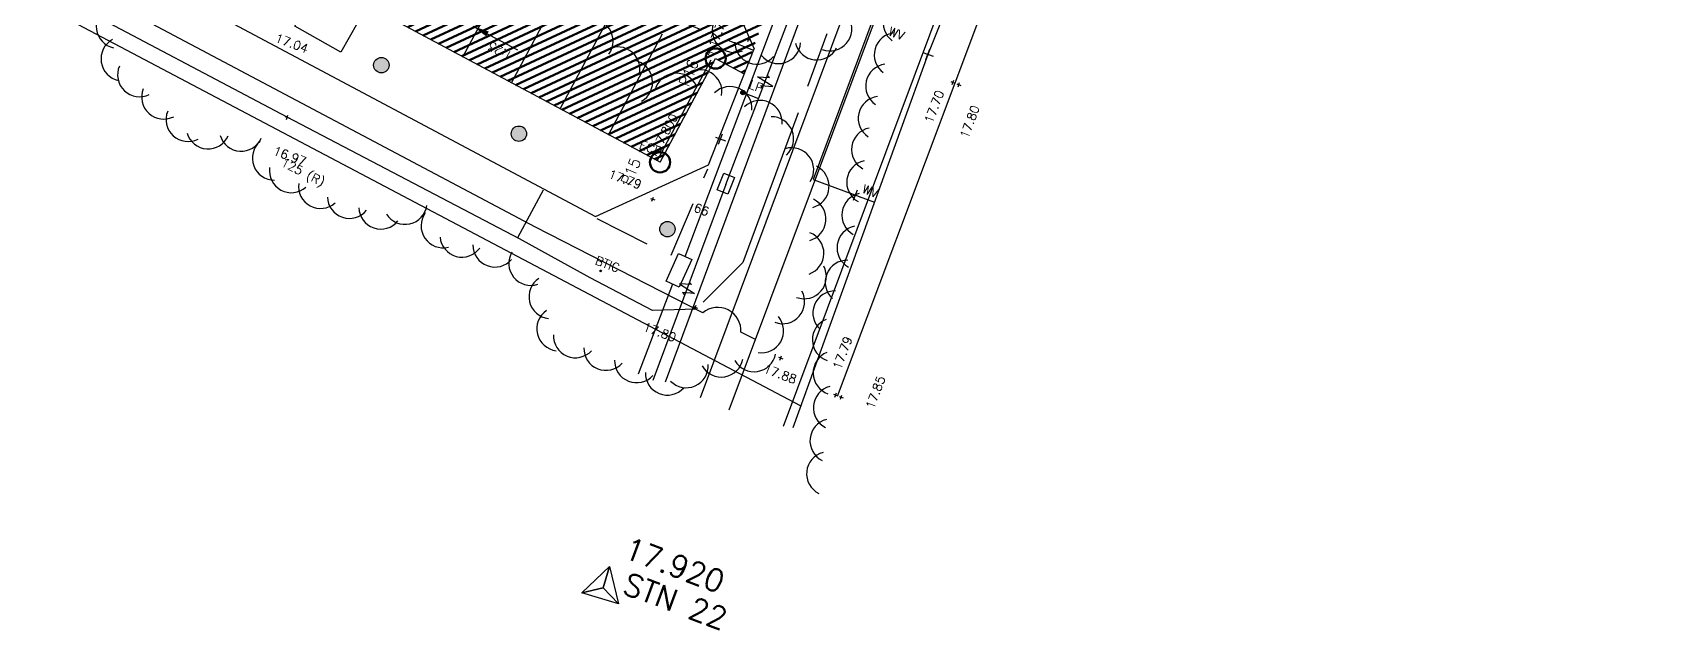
# Model space of a CAD drawing. Header units: millimetres. Extents: x 521005098 to 521837086, y 174609906 to 175681253.
# Drawn here: x 521422457 to 521496642, y 174609906 to 174637008 of the extents above; entities that cross this region are included whole.
import ezdxf

# ---------------------------------------------------------------- set-up
doc = ezdxf.new("R2010")
doc.units = ezdxf.units.MM
doc.header["$LTSCALE"] = 200
doc.linetypes.add('layout$0$survey$0$DASHED', pattern=[19.05, 12.7, -6.35])
doc.layers.add('GT_newcarpark', color=4, linetype='Continuous', lineweight=50)
doc.layers.add('SETTING-OUT', color=3, linetype='Continuous', lineweight=50)
for name, color, linetype in [('layout$0$12', 1, 'Continuous'), ('layout$0$GT0-35TXT', 3, 'Continuous'), ('layout$0$survey$0$BOUNDARY', 8, 'Continuous'), ('layout$0$survey$0$BT', 8, 'Continuous'), ('layout$0$survey$0$CATV', 8, 'Continuous'), ('layout$0$survey$0$CONTROL', 8, 'Continuous'), ('layout$0$survey$0$DETAIL', 8, 'Continuous'), ('layout$0$survey$0$ELEC', 8, 'Continuous'), ('layout$0$survey$0$GAS', 8, 'Continuous'), ('layout$0$survey$0$LEVEL', 8, 'Continuous'), ('layout$0$survey$0$MH_NUMBER', 8, 'Continuous'), ('layout$0$survey$0$ROAD', 8, 'Continuous'), ('layout$0$survey$0$SERVICE', 8, 'Continuous'), ('layout$0$survey$0$STORM', 3, 'Continuous'), ('layout$0$survey$0$TEXT_SERVICE', 8, 'Continuous'), ('layout$0$survey$0$VEGETATION', 8, 'Continuous'), ('layout$0$survey$0$WATER', 8, 'Continuous')]:
    doc.layers.add(name, color=color, linetype=linetype)
doc.styles.add('GT1TO1', font='romans.shx', dxfattribs={"width": 0.95, "height": 2})
doc.styles.add('layout$0$GT1TO200', font='romans.shx', dxfattribs={"width": 0.95, "height": 400})
doc.styles.add('layout$0$GTANYHEIGHT', font='romans.shx', dxfattribs={"width": 0.95})
doc.styles.add('layout$0$survey$0$ROMANS', font='Romans.shx')
doc.dimstyles.new('layout$0$NOTEARROW', dxfattribs={"dimscale": 250, "dimtxt": 2, "dimasz": 3, "dimexe": 1, "dimexo": 1, "dimgap": 1, "dimtad": 2, "dimtih": 1, "dimtoh": 1, "dimdec": 4, "dimzin": 0, "dimdsep": 46, "dimtxsty": 'layout$0$GTANYHEIGHT', "dimcen": 3.5, "dimclrd": 7, "dimclre": 7, "dimclrt": 3, "dimadec": 0, "dimazin": 0, "dimtfac": 1, "dimtdec": 4, "dimtofl": 0, "dimtmove": 0, "dimatfit": 3, "dimfxl": 1, "dimtolj": 1, "dimtzin": 0, "dimarcsym": 0})

# ---------------------------------------------------------------- blocks, each defined once
blk = doc.blocks.new('A$C721B0600')
at = {"layer": 'SETTING-OUT', "color": 7, "const_width": 4.5}
for points in [[(0, 0), (-629, -229)], [(0, 0), (-229, 629)], [(0, 0), (629, 229)], [(0, 0), (229, -629)]]:
    blk.add_lwpolyline(points, dxfattribs=at)
at = {"layer": 'SETTING-OUT', "color": 7}
blk.add_circle((0, 0), 459, dxfattribs=at)
blk = doc.blocks.new('layout')
at = {"layer": 'layout$0$survey$0$SERVICE', "linetype": 'Continuous'}
h = blk.add_hatch(color=256, dxfattribs=at)
edge = h.paths.add_edge_path()
edge.add_arc((521454713.6, 174634284), 100, 0, 360)
h = blk.add_hatch(color=256, dxfattribs=at)
edge = h.paths.add_edge_path()
edge.add_arc((521448251.4, 174626187.8), 40, 0, 360)
at = {"layer": 'layout$0$survey$0$VEGETATION', "linetype": 'Continuous'}
h = blk.add_hatch(color=256, dxfattribs=at)
edge = h.paths.add_edge_path()
edge.add_arc((521432200.4, 174638824.2), 350.1, 0, 360)
edge = h.paths.add_edge_path()
edge.add_arc((521438290.8, 174635533.1), 350.1, 0, 360)
edge = h.paths.add_edge_path()
edge.add_arc((521451282, 174628080.5), 350.1, 0, 360)
edge = h.paths.add_edge_path()
edge.add_arc((521444536.1, 174632418.4), 350.1, 0, 360)
at = {"layer": 'layout$0$12', "color": 7}
for p, q in [((521441996.5, 174635909.6), (521444450.2, 174640494.3)), ((521444200.6, 174634730), (521446654.3, 174639314.7)), ((521446404.8, 174633550.3), (521448858.5, 174638135)), ((521448609, 174632370.6), (521451062.7, 174636955.3)), ((521450813.2, 174631191), (521453266.9, 174635775.7))]:
    blk.add_line(p, q, dxfattribs=at)
at = {"layer": 'layout$0$12', "color": 6}
for p, q in [((521450945.4, 174631120.2), (521435383.9, 174639448.6)), ((521450945.4, 174631120.2), (521453469.9, 174635837.1)), ((521453469.9, 174635837.1), (521454764, 174635144.5))]:
    blk.add_line(p, q, dxfattribs=at)
at = {"layer": 'layout$0$survey$0$BOUNDARY', "linetype": 'Continuous', "flags": 128}
blk.add_lwpolyline([(521429466, 174638549.4), (521448015.9, 174628652.8), (521453146.3, 174631002.5), (521455214.4, 174636276.2)], dxfattribs=at)
blk.add_lwpolyline([(521455772.1, 174637698.8, 0.1989124), (521454602.8, 174637676.5), (521455214.4, 174636276.2)], format="xyb", dxfattribs=at)
at = {"layer": 'layout$0$survey$0$BT', "linetype": 'Continuous', "flags": 128}
for points in [[(521452087.2, 174626835.8), (521462151.3, 174653526.1)], [(521451513.3, 174625580.8), (521449950.8, 174621503.7)]]:
    blk.add_lwpolyline(points, dxfattribs=at)
at = {"layer": 'layout$0$survey$0$CATV', "linetype": 'Continuous', "flags": 128}
blk.add_lwpolyline([(521492829.5, 174733328.8), (521451182.9, 174621134.1)], dxfattribs=at)
at = {"layer": 'layout$0$survey$0$CONTROL', "linetype": 'Continuous'}
for p, q in [((521447398.3, 174611560.6), (521448653.2, 174612754.5)), ((521448653.2, 174612754.5), (521448370.4, 174611795.3)), ((521448370.4, 174611795.3), (521448653.2, 174612754.5)), ((521448653.2, 174612754.5), (521449059.6, 174611070.8)), ((521448370.4, 174611795.3), (521447398.3, 174611560.6)), ((521447398.3, 174611560.6), (521448370.4, 174611795.3)), ((521448370.4, 174611795.3), (521449059.6, 174611070.8)), ((521449059.6, 174611070.8), (521448370.4, 174611795.3)), ((521449059.6, 174611070.8), (521447398.3, 174611560.6))]:
    blk.add_line(p, q, dxfattribs=at)
at = {"layer": 'layout$0$survey$0$DETAIL', "linetype": 'layout$0$survey$0$DASHED'}
for p, q in [((521436303.5, 174643642.3), (521455189.4, 174636212.5)), ((521445642, 174629851.7), (521444475.1, 174627690))]:
    blk.add_line(p, q, dxfattribs=at)
at = {"layer": 'layout$0$survey$0$DETAIL', "linetype": 'Continuous', "flags": 128}
blk.add_lwpolyline([(521435118.1, 174638639.6), (521437206.1, 174637456.3), (521436446.8, 174636116.5), (521434358.8, 174637299.8)], close=True, dxfattribs=at)
at = {"layer": 'layout$0$survey$0$DETAIL', "linetype": 'layout$0$survey$0$DASHED', "flags": 128}
blk.add_lwpolyline([(521448082.3, 174628568.6), (521451435, 174626860.8), (521453112.4, 174630817.3)], dxfattribs=at)
at = {"layer": 'layout$0$survey$0$ELEC'}
for p, q in [((521455377.5, 174635007.8), (521455919.8, 174634965)), ((521456062.3, 174634564.3), (521455377.5, 174635007.8)), ((521455919.8, 174634965), (521455830.4, 174635065)), ((521455609.4, 174634507.1), (521455519.9, 174634607.1)), ((521455519.9, 174634607.1), (521456062.3, 174634564.3)), ((521452370.6, 174625565.8), (521451827.9, 174625604.6)), ((521451827.9, 174625604.6), (521452515.9, 174625166.2)), ((521452515.9, 174625166.2), (521451973.3, 174625205)), ((521451973.3, 174625205), (521452063.5, 174625105.7)), ((521452280.4, 174625665.1), (521452370.6, 174625565.8))]:
    blk.add_line(p, q, dxfattribs=at)
at = {"layer": 'layout$0$survey$0$ELEC', "linetype": 'Continuous', "flags": 128}
for points in [[(521453938.2, 174630117.5), (521462845.3, 174653514.2), (521472659.9, 174679603.6), (521492455.2, 174733023.9), (521508326.3, 174775119.3), (521529431.5, 174832060.3), (521564628.2, 174926839.4)], [(521454713.6, 174634284), (521455421.8, 174634014.4)], [(521453938.2, 174630117.5), (521450622.5, 174621212.7)]]:
    blk.add_lwpolyline(points, dxfattribs=at)
at = {"layer": 'layout$0$survey$0$GAS', "linetype": 'Continuous', "flags": 128}
for points in [[(521452776.1, 174620443.1), (521465925.3, 174655615.4), (521487844.9, 174713206.3), (521515170.5, 174786610), (521539921.2, 174853278.6), (521583151.6, 174969608), (521602538.7, 175021130.6)], [(521454084.6, 174619873.7), (521467233.8, 174655045.9), (521489153.5, 174712636.8), (521516479.1, 174786040.6), (521541229.7, 174852709.2), (521584460.2, 174969038.6), (521603847.2, 175020561.1)]]:
    blk.add_lwpolyline(points, dxfattribs=at)
blk.add_lwpolyline([(521455277.4, 174623064.2), (521454619.4, 174623400.7, 0.6525888), (521452883.4, 174624288.6), (521445295.9, 174628169.2), (521354647.9, 174676235.7)], format="xyb", dxfattribs=at)
at = {"layer": 'layout$0$survey$0$LEVEL', "flags": 128}
for points in [[(521454871, 174636737.7), (521455058.4, 174636667.9)], [(521454929.8, 174636609.1), (521454999.6, 174636796.5)], [(521464151.3, 174634785.7), (521464338.8, 174634715.9)], [(521464210.1, 174634657.1), (521464279.9, 174634844.5)], [(521464478.5, 174634551), (521464548.3, 174634738.4)], [(521464419.7, 174634679.6), (521464607.1, 174634609.8)], [(521433980.4, 174633070.1), (521434050.2, 174633257.5)], [(521433921.6, 174633198.7), (521434109, 174633128.9)], [(521450574.5, 174629349.8), (521450644.3, 174629537.2)], [(521450515.7, 174629478.4), (521450703.1, 174629408.6)], [(521452457, 174624565), (521452644.4, 174624495.2)], [(521452515.8, 174624436.4), (521452585.6, 174624623.8)], [(521456330.9, 174622263.8), (521456518.3, 174622194)], [(521456389.7, 174622135.2), (521456459.5, 174622322.7)], [(521458888.2, 174620454.3), (521458958, 174620641.7)], [(521458829.4, 174620582.9), (521459016.8, 174620513.1)], [(521459077.5, 174620486.9), (521459265, 174620417.1)], [(521459136.3, 174620358.3), (521459206.1, 174620545.7)]]:
    blk.add_lwpolyline(points, dxfattribs=at)
at = {"layer": 'layout$0$survey$0$ROAD', "linetype": 'Continuous'}
blk.add_line((521457152, 174633198.6), (521454707, 174626568.5), dxfattribs=at)
at = {"layer": 'layout$0$survey$0$ROAD', "linetype": 'layout$0$survey$0$DASHED'}
for p, q in [((521454707, 174626568.5), (521452589.5, 174624449.3)), ((521452589.5, 174624449.3), (521450604.2, 174624395.7))]:
    blk.add_line(p, q, dxfattribs=at)
at = {"layer": 'layout$0$survey$0$ROAD', "linetype": 'Continuous', "flags": 128}
for points in [[(521458998.2, 174620502.2), (521464340.4, 174634734.1), (521471543.8, 174653904), (521479105.8, 174674151.3), (521487334.6, 174696088.7), (521494653.2, 174715604.4), (521501832.8, 174734832.1), (521509255.2, 174754796.2), (521518544.7, 174779628.9), (521526408.1, 174800872.4), (521534508.3, 174822705.3), (521542913.9, 174845337.3), (521550827.2, 174866665.8), (521557707.1, 174885238.5), (521566400.8, 174908600.7), (521582455, 174951875.1), (521598951.3, 174996297.6), (521607513.5, 175019356.9)], [(521450604.2, 174624395.7), (521447771, 174625864.7), (521444565.7, 174627642.6), (521434015.3, 174633163.8), (521414055.1, 174643726.2)]]:
    blk.add_lwpolyline(points, dxfattribs=at)
at = {"layer": 'layout$0$survey$0$ROAD', "linetype": 'layout$0$survey$0$DASHED', "flags": 128}
blk.add_lwpolyline([(521459876.1, 174640511.3), (521458572.3, 174637112.2), (521457152, 174633198.6)], dxfattribs=at)
at = {"layer": 'layout$0$survey$0$SERVICE'}
for p, q in [((521463021.5, 174635788), (521463196, 174636256.6)), ((521462874.4, 174636109.6), (521463343, 174635935.1)), ((521453457, 174632266.8), (521453925.6, 174632092.3)), ((521453604.1, 174631945.3), (521453778.5, 174632413.8)), ((521459590.8, 174629715.4), (521460059.4, 174629540.9)), ((521459737.9, 174629393.9), (521459912.4, 174629862.4))]:
    blk.add_line(p, q, dxfattribs=at)
at = {"layer": 'layout$0$survey$0$SERVICE', "linetype": 'Continuous', "flags": 128}
for points in [[(521453540.1, 174629862.3), (521453846.7, 174630622.8), (521454329, 174630428.4), (521454022.4, 174629667.9)], [(521451217.8, 174625715.9), (521451791.7, 174626970.9), (521452382.8, 174626700.6), (521451808.9, 174625445.6)]]:
    blk.add_lwpolyline(points, close=True, dxfattribs=at)
at = {"layer": 'layout$0$survey$0$SERVICE', "linetype": 'Continuous'}
for centre, radius in [((521454713.6, 174634284), 100), ((521448251.4, 174626187.8), 40)]:
    blk.add_circle(centre, radius, dxfattribs=at)
at = {"layer": 'layout$0$survey$0$STORM', "linetype": 'Continuous', "flags": 128}
blk.add_lwpolyline([(521509746.3, 174761457.9), (521456539.6, 174619114.3)], dxfattribs=at)
at = {"layer": 'layout$0$survey$0$VEGETATION', "linetype": 'Continuous'}
for centre in [(521438290.8, 174635533.1), (521444536.1, 174632418.4), (521451282, 174628080.5)]:
    blk.add_circle(centre, 350.1, dxfattribs=at)
for centre, start, end in [((521462080.8, 174637448.2), 94.610771, 233.882501), ((521426338.1, 174637302.9), 118.841254, 258.112985), ((521447813.5, 174636619), 324.202425, 103.474155), ((521454319, 174637109.6), 152.655662, 291.927393), ((521458661, 174637180.8), 249.704963, 28.976693), ((521461672.5, 174636000.8), 94.610771, 233.882501), ((521426559.8, 174635815.5), 118.841254, 258.112985), ((521449029.2, 174635360.3), 347.971488, 127.243219), ((521455340.9, 174636578.1), 179.941099, 319.212829), ((521456327.9, 174636602.9), 217.799293, 357.071023), ((521458070.6, 174636769.2), 193.969162, 333.240892), ((521427312, 174635096.9), 156.754114, 296.025844), ((521449607.1, 174634758), 299.699797, 78.971527), ((521461282.6, 174634582.3), 97.376959, 236.64869), ((521451692.5, 174634164.7), 26.493322, 165.765052), ((521452754.1, 174634326.8), 349.821936, 129.093666), ((521428404.6, 174634082.4), 157.842835, 297.114565), ((521454124.3, 174633560.7), 355.544853, 134.816583), ((521460944.7, 174633116.9), 97.376959, 236.64869), ((521429513, 174633066.1), 157.842835, 297.114565), ((521455489.2, 174632929.4), 355.544853, 134.816583), ((521456011.9, 174632187.6), 312.094669, 91.366399), ((521460642.8, 174631699.3), 101.945072, 241.216802), ((521430428.3, 174632726.9), 196.372781, 335.644511), ((521431928.4, 174632622.2), 196.372781, 335.644511), ((521433432.9, 174631304.1), 130.772037, 270.043768), ((521456924.9, 174630781.9), 327.726801, 106.998531), ((521460422.6, 174630211.6), 101.945072, 241.216802), ((521434206.2, 174630739.2), 171.956195, 311.227926), ((521457622.8, 174630035.7), 285.017624, 64.289355), ((521435529, 174630023.8), 171.956195, 311.227926), ((521436842, 174629570.3), 181.624839, 320.896569), ((521460202.4, 174628723.9), 101.945072, 241.216802), ((521438266.1, 174629087.2), 181.624839, 320.896569), ((521439366.6, 174629301.1), 212.755008, 352.026738), ((521441095.9, 174628235.2), 144.418605, 283.690335), ((521457482.6, 174628538.4), 285.017624, 64.289355), ((521459982.2, 174627236.3), 101.945072, 241.216802), ((521441953, 174627809.6), 184.908066, 324.179797), ((521443448.8, 174627362.4), 179.941099, 319.212829), ((521457385.6, 174626989.6), 289.181764, 68.453494), ((521445077.6, 174626527.5), 148.99149, 288.26322), ((521459443.7, 174625672.6), 88.644172, 227.915902), ((521445994.8, 174625017), 123.975319, 263.24705), ((521457499.5, 174625922.1), 249.374517, 28.646248), ((521456513.1, 174624787), 249.374517, 28.646248), ((521458887.1, 174624275.5), 88.644172, 227.915902), ((521446348.7, 174623555.4), 123.975319, 263.24705), ((521455557.7, 174623467), 260.689864, 39.961595), ((521458861.7, 174623057.5), 111.754494, 251.026224), ((521447106.5, 174623241.2), 177.78123, 317.05296), ((521448488.6, 174622669.1), 178.454065, 317.725796), ((521449883.8, 174622107.9), 178.454065, 317.725796), ((521453727.6, 174622366.8), 209.531771, 348.803501), ((521455212.2, 174622606.4), 209.531771, 348.803501), ((521458898.2, 174621554.1), 111.754494, 251.026224), ((521451279, 174621546.8), 178.454065, 317.725796), ((521452139.2, 174621879.2), 223.985876, 3.257606), ((521458906.5, 174619966.8), 104.538479, 243.810209), ((521458753.8, 174618470.7), 104.538479, 243.810209), ((521458601.2, 174616974.6), 104.538479, 243.810209)]:
    blk.add_arc(centre, 1000, start, end, dxfattribs=at)
at = {"layer": 'layout$0$survey$0$WATER', "linetype": 'Continuous', "flags": 128}
for points in [[(521603361.6, 175020830), (521457902.3, 174630344.4), (521460680.1, 174629309.7)], [(521457330.8, 174620051.8), (521419042.3, 174640266.7), (521353687.2, 174674809)], [(521463989.9, 174638216.5), (521463108.7, 174636022.3), (521456971.3, 174619058.2)]]:
    blk.add_lwpolyline(points, dxfattribs=at)
at = {"layer": 'layout$0$GT0-35TXT', "color": 3, "style": 'layout$0$GT1TO200', "width": 0.95}
blk.add_text('1:23', height=400, rotation=151.003291, dxfattribs=at).set_placement((521444278.6, 174636068.2))
at = {"layer": 'layout$0$GT0-35TXT', "color": 3, "char_height": 400, "width": 20360.17, "attachment_point": 1, "style": 'layout$0$GT1TO200'}
for s, insert, rotation in [('17.700', (521453134.9, 174636435.9), 69.576964), ('+', (521452911.7, 174636022.8), 69.576964), ('17.800', (521450571.3, 174631801.1), 61.576964), ('+', (521450350.1, 174631417.5), 61.851456)]:
    blk.add_mtext(s, dxfattribs=dict(at, insert=insert, rotation=rotation))
at = {"layer": 'layout$0$survey$0$CONTROL', "style": 'layout$0$survey$0$ROMANS'}
for s, p in [('17.920', (521449218.4, 174613183)), ('STN 22', (521449180.4, 174611566.2))]:
    blk.add_text(s, height=1000, rotation=339.576964, dxfattribs=at).set_placement(p)
at = {"layer": 'layout$0$survey$0$ELEC', "linetype": 'Continuous', "style": 'layout$0$survey$0$ROMANS'}
blk.add_text('ECP', height=400, rotation=339.576964, dxfattribs=at).set_placement((521449965, 174631761.8))
at = {"layer": 'layout$0$survey$0$LEVEL', "style": 'layout$0$survey$0$ROMANS'}
for s, rotation, p in [('17.04', 339.576964, (521433431.4, 174636605.3)), ('17.70', 69.576964, (521463317.3, 174632852.7)), ('17.80', 69.576964, (521464929.5, 174632166.5)), ('16.97', 339.576964, (521433341.7, 174631484.9)), ('17.79', 339.576964, (521448566.8, 174630429.7)), ('17.80', 339.576964, (521450139.1, 174623489.7)), ('17.79', 69.576964, (521459153.2, 174621669.9)), ('17.88', 339.576964, (521455609.5, 174621586.5)), ('17.85', 69.576964, (521460650.7, 174619877.2))]:
    blk.add_text(s, height=400, rotation=rotation, dxfattribs=at).set_placement(p)
at = {"layer": 'layout$0$survey$0$MH_NUMBER', "linetype": 'Continuous', "style": 'layout$0$survey$0$ROMANS'}
blk.add_text('66', height=400, rotation=339.576964, dxfattribs=at).set_placement((521452438.4, 174628904.1))
at = {"layer": 'layout$0$survey$0$TEXT_SERVICE', "linetype": 'Continuous', "style": 'layout$0$survey$0$ROMANS'}
for s, p in [('WV', (521461281, 174636905)), ('LP', (521454943.9, 174634497.5)), ('WV', (521460085.3, 174629754.7)), ('BTIC', (521447960.3, 174626502.5))]:
    blk.add_text(s, height=400, rotation=339.576964, dxfattribs=at).set_placement(p)
at = {"layer": 'layout$0$survey$0$WATER', "linetype": 'Continuous', "style": 'layout$0$survey$0$ROMANS'}
blk.add_text('125 (R)', height=400, rotation=332.858505, dxfattribs=at).set_placement((521433687.9, 174630991.4))
at = {"layer": 'layout$0$GT0-35TXT', "color": 3}
blk.add_leader([(521442449.4, 174637301.4), (521444477.1, 174636221.4)], dimstyle='layout$0$NOTEARROW', dxfattribs=at)

msp = doc.modelspace()

# ---------------------------------------------------------------- hatches: boundary and pattern name
at = {"layer": 'GT_newcarpark'}
h = msp.add_hatch(dxfattribs=at)
h.set_pattern_fill('ANSI31', color=256, scale=100, angle=90, style=0)
h.set_pattern_definition([(205, (0, 0), (134.1812981, -287.75272238), [])])
h.paths.add_polyline_path([(521435500.58264, 174645121.5191), (521437770.00635, 174643906.93737), (521435383.93698, 174639448.6105), (521450945.42797, 174631120.19538), (521453469.90507, 174635837.13458), (521454764.03184, 174635144.52616), (521456606.09454, 174640334.78507), (521455382.1194, 174640779.24329), (521455089.86199, 174640901.94458), (521454931.64148, 174641077.45993), (521454874.33688, 174641262.8641), (521454901.44756, 174641485.13968), (521455095.30548, 174642023.39418), (521458180.72957, 174650617.17049), (521455095.98349, 174651780.7525), (521453446.86589, 174647215.59499), (521453299.53896, 174646753.86907), (521452902.1539, 174645949.64954), (521452100.25179, 174645166.09691), (521451145.92144, 174644749.68083), (521450025.23326, 174644694.82802), (521449401.61817, 174644851.79989), (521448210.52536, 174645457.18304), (521447668.19038, 174645923.98417), (521447074.49119, 174646513.51223), (521446604.35118, 174647035.91286), (521446223.23267, 174647546.74468), (521445707.73194, 174648325.23542), (521450386.19514, 174646463.06763), (521465990.74824, 174685667.55158), (521459833.47795, 174688123.95983), (521459380.61678, 174688336.82996), (521458743.10166, 174688428.1961), (521457757.29806, 174688317.48896), (521455625.15113, 174687863.27817), (521454420.51065, 174686865.47397), (521449582.64338, 174688791.08933), (521436639.21972, 174656272.35959), (521441470.57386, 174654349.33665), (521441144.58506, 174653635.91784), (521440398.16742, 174652649.6148), (521439495.85221, 174651914.3825), (521438602.82031, 174651462.88647), (521438290.63777, 174651354.00707)])

# ---------------------------------------------------------------- block references
msp.add_blockref('layout', (0, 0))
at = {"layer": 'SETTING-OUT', "color": 7, "rotation": 69.99999934060686}
for p in [(521453469.90522, 174635837.13483), (521450945.42797, 174631120.19538)]:
    msp.add_blockref('A$C721B0600', p, dxfattribs=at)

# ---------------------------------------------------------------- texts
at = {"layer": 'SETTING-OUT', "char_height": 500, "width": 1575.137, "attachment_point": 1, "rotation": 67.14, "style": 'GT1TO1'}
for s, insert in [('P16', (521451777.28294, 174634706.27663)), ('P15', (521449147.16526, 174630221.76383))]:
    msp.add_mtext(s, dxfattribs=dict(at, insert=insert))

doc.saveas('drawing.dxf')
